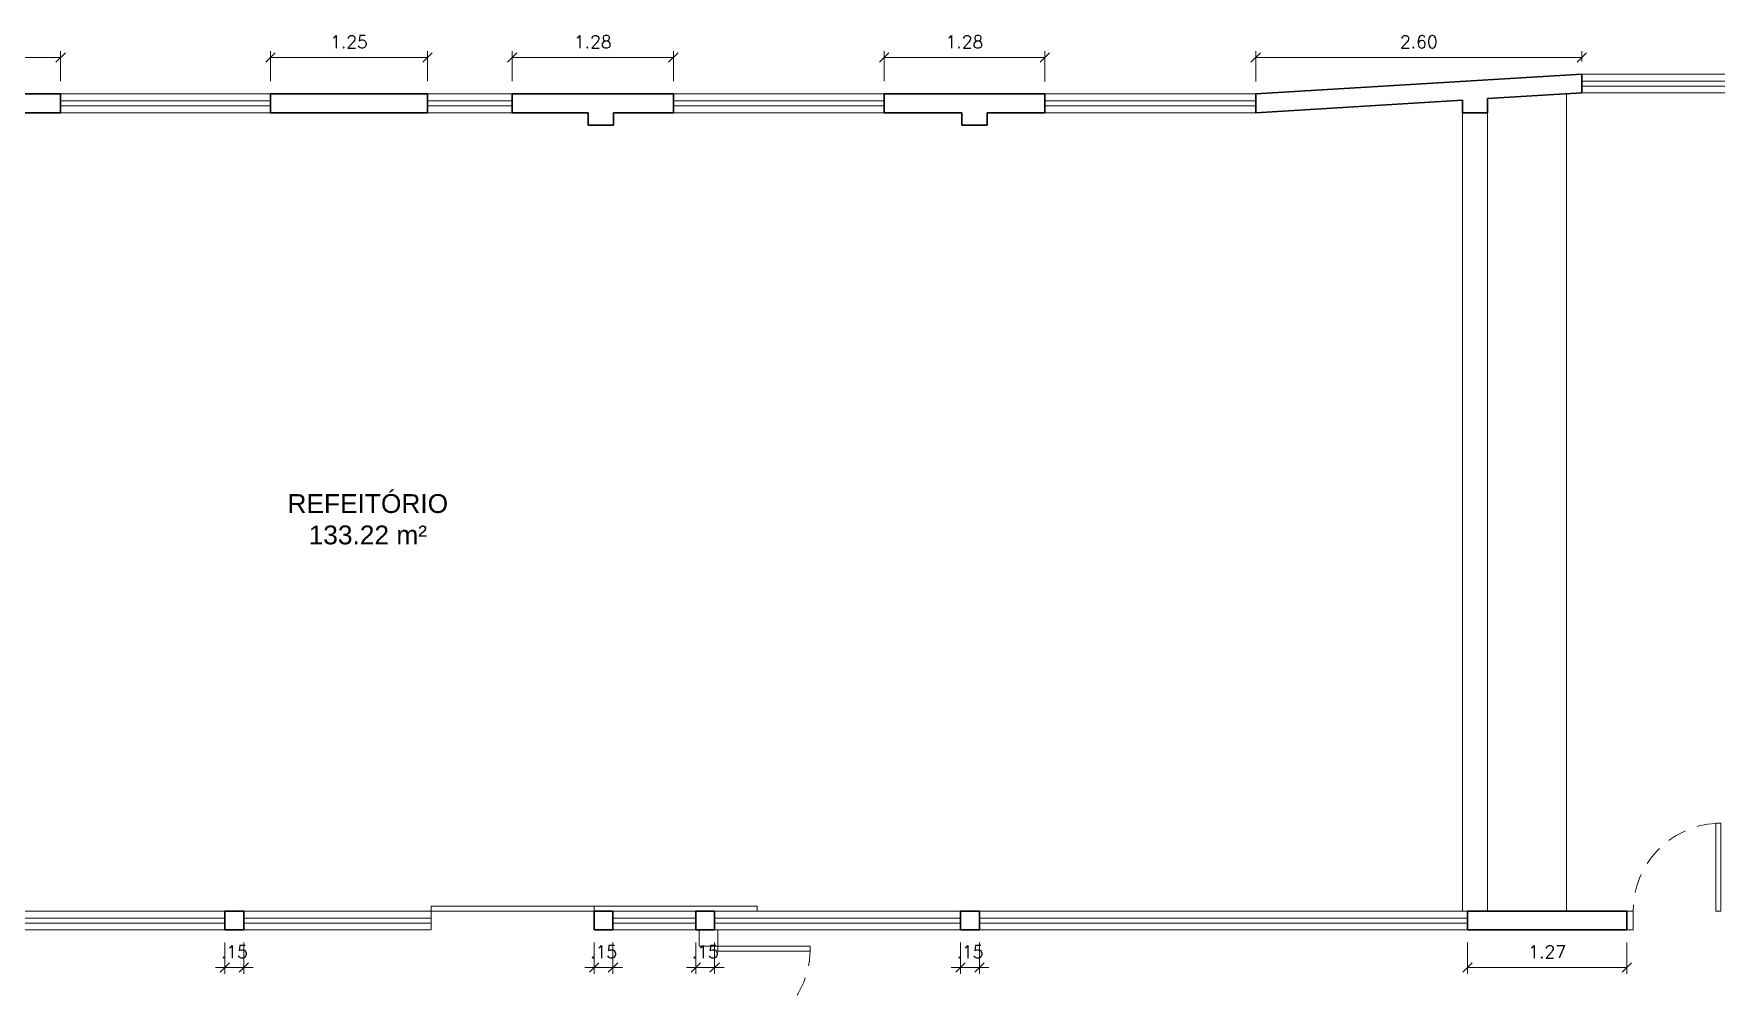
# Model space of a CAD drawing. Header units: centimetres. Extents: x 459.1 to 510, y 305.5 to 323.6.
# Drawn here: x 471.04 to 484.45, y 312.59 to 320.23 of the extents above; entities that cross this region are included whole.
import ezdxf

# ---------------------------------------------------------------- set-up
doc = ezdxf.new("R2010")
doc.units = ezdxf.units.CM
doc.header["$LTSCALE"] = 0.8
doc.linetypes.add('CONTINU', pattern=[0])
doc.linetypes.add('HIDDEN', pattern=[9.525, 6.35, -3.175])
for name, color, linetype, lineweight in [('ARQ-ALVENARIA', 1, 'Continuous', 30), ('ARQ-ALVENARIA FINA', 1, 'Continuous', 20), ('ARQ-COTAS', 30, 'Continuous', 9), ('ARQ-ESQ-TRACEJADA', 2, 'HIDDEN', 9), ('ARQ-ESQUADRIA', 2, 'Continuous', 15), ('ARQ-JANELA', 3, 'CONTINU', 15), ('ARQ-MÓVEIS', 170, 'Continuous', 9), ('ARQ-TEXTO4', 4, 'Continuous', 30)]:
    doc.layers.add(name, color=color, linetype=linetype, lineweight=lineweight)
doc.styles.add('arial', font='arial.ttf')
doc.styles.add('Romans_Anot', font='romans.shx')
doc.dimstyles.new('Escala 1-50', dxfattribs={"dimscale": 0.5, "dimtxt": 0.2, "dimasz": 0.15, "dimexe": 0.1, "dimexo": 0.2, "dimgap": 0.15, "dimtad": 1, "dimzin": 4, "dimdsep": 46, "dimtxsty": 'Romans_Anot', "dimblk": 'OBLIQUE', "dimcen": 0.25, "dimclrd": 256, "dimclre": 256, "dimclrt": 2, "dimadec": 0, "dimazin": 0, "dimtfac": 1, "dimtix": 1, "dimtmove": 2, "dimatfit": 3, "dimfxl": 1, "dimtfillclr": 256, "dimlwd": -1, "dimlwe": -1, "dimarcsym": 0})

# ---------------------------------------------------------------- blocks, each defined once
blk = doc.blocks.new('_Oblique')
at = {"color": 0, "linetype": 'ByBlock', "lineweight": -2}
blk.add_line((-0.5, -0.5), (0.5, 0.5), dxfattribs=at)
blk = doc.blocks.new('*D83')
at = {"layer": 'ARQ-COTAS', "ltscale": 0.03, "transparency": 16777216}
for p, q in [((469.891, 319.852), (469.891, 320.089)), ((469.891, 320.039), (471.253, 320.039)), ((471.253, 319.852), (471.253, 320.089))]:
    blk.add_line(p, q, dxfattribs=at)
at = {"layer": 'Defpoints', "color": 0, "lineweight": 5, "ltscale": 0.03, "transparency": 16777216}
for p in [(471.253, 320.039), (469.891, 319.752), (471.253, 319.752)]:
    blk.add_point(p, dxfattribs=at)
at = {"layer": 'ARQ-COTAS', "ltscale": 0.03, "transparency": 16777216, "xscale": 0.075, "yscale": 0.075, "zscale": 0.075, "rotation": 180}
blk.add_blockref('_Oblique', (469.891, 320.039), dxfattribs=at)
at = {"layer": 'ARQ-COTAS', "ltscale": 0.03, "transparency": 16777216, "xscale": 0.075, "yscale": 0.075, "zscale": 0.075}
blk.add_blockref('_Oblique', (471.253, 320.039), dxfattribs=at)
at = {"layer": 'ARQ-COTAS', "color": 2, "ltscale": 0.03, "transparency": 16777216, "insert": (470.572, 320.164), "char_height": 0.1, "attachment_point": 5, "style": 'Romans_Anot'}
blk.add_mtext('1.36', dxfattribs=at)
blk = doc.blocks.new('*D85')
at = {"layer": 'ARQ-COTAS', "ltscale": 0.03, "transparency": 16777216}
for p, q in [((472.926, 319.852), (472.926, 320.089)), ((472.926, 320.039), (474.177, 320.039)), ((474.177, 319.852), (474.177, 320.089))]:
    blk.add_line(p, q, dxfattribs=at)
at = {"layer": 'Defpoints', "color": 0, "lineweight": 5, "ltscale": 0.03, "transparency": 16777216}
for p in [(474.177, 320.039), (472.926, 319.752), (474.177, 319.752)]:
    blk.add_point(p, dxfattribs=at)
at = {"layer": 'ARQ-COTAS', "ltscale": 0.03, "transparency": 16777216, "xscale": 0.075, "yscale": 0.075, "zscale": 0.075, "rotation": 180}
blk.add_blockref('_Oblique', (472.926, 320.039), dxfattribs=at)
at = {"layer": 'ARQ-COTAS', "ltscale": 0.03, "transparency": 16777216, "xscale": 0.075, "yscale": 0.075, "zscale": 0.075}
blk.add_blockref('_Oblique', (474.177, 320.039), dxfattribs=at)
at = {"layer": 'ARQ-COTAS', "color": 2, "ltscale": 0.03, "transparency": 16777216, "insert": (473.551, 320.164), "char_height": 0.1, "attachment_point": 5, "style": 'Romans_Anot'}
blk.add_mtext('1.25', dxfattribs=at)
blk = doc.blocks.new('*D87')
at = {"layer": 'ARQ-COTAS', "ltscale": 0.03, "transparency": 16777216}
for p, q in [((474.852, 319.852), (474.852, 320.089)), ((474.852, 320.039), (476.136, 320.039)), ((476.136, 319.852), (476.136, 320.089))]:
    blk.add_line(p, q, dxfattribs=at)
at = {"layer": 'Defpoints', "color": 0, "lineweight": 5, "ltscale": 0.03, "transparency": 16777216}
for p in [(476.136, 320.039), (474.852, 319.752), (476.136, 319.752)]:
    blk.add_point(p, dxfattribs=at)
at = {"layer": 'ARQ-COTAS', "ltscale": 0.03, "transparency": 16777216, "xscale": 0.075, "yscale": 0.075, "zscale": 0.075, "rotation": 180}
blk.add_blockref('_Oblique', (474.852, 320.039), dxfattribs=at)
at = {"layer": 'ARQ-COTAS', "ltscale": 0.03, "transparency": 16777216, "xscale": 0.075, "yscale": 0.075, "zscale": 0.075}
blk.add_blockref('_Oblique', (476.136, 320.039), dxfattribs=at)
at = {"layer": 'ARQ-COTAS', "color": 2, "ltscale": 0.03, "transparency": 16777216, "insert": (475.494, 320.164), "char_height": 0.1, "attachment_point": 5, "style": 'Romans_Anot'}
blk.add_mtext('1.28', dxfattribs=at)
blk = doc.blocks.new('*D89')
at = {"layer": 'ARQ-COTAS', "ltscale": 0.03, "transparency": 16777216}
for p, q in [((477.816, 319.852), (477.816, 320.089)), ((477.816, 320.039), (479.097, 320.039)), ((479.097, 319.849), (479.097, 320.089))]:
    blk.add_line(p, q, dxfattribs=at)
at = {"layer": 'Defpoints', "color": 0, "lineweight": 5, "ltscale": 0.03, "transparency": 16777216}
for p in [(479.097, 320.039), (477.816, 319.752), (479.097, 319.749)]:
    blk.add_point(p, dxfattribs=at)
at = {"layer": 'ARQ-COTAS', "ltscale": 0.03, "transparency": 16777216, "xscale": 0.075, "yscale": 0.075, "zscale": 0.075, "rotation": 180}
blk.add_blockref('_Oblique', (477.816, 320.039), dxfattribs=at)
at = {"layer": 'ARQ-COTAS', "ltscale": 0.03, "transparency": 16777216, "xscale": 0.075, "yscale": 0.075, "zscale": 0.075}
blk.add_blockref('_Oblique', (479.097, 320.039), dxfattribs=at)
at = {"layer": 'ARQ-COTAS', "color": 2, "ltscale": 0.03, "transparency": 16777216, "insert": (478.456, 320.164), "char_height": 0.1, "attachment_point": 5, "style": 'Romans_Anot'}
blk.add_mtext('1.28', dxfattribs=at)
blk = doc.blocks.new('*D91')
at = {"layer": 'ARQ-COTAS', "ltscale": 0.03, "transparency": 16777216}
for p, q in [((480.777, 319.849), (480.777, 320.089)), ((480.777, 320.039), (483.377, 320.039)), ((483.377, 320.007), (483.377, 320.089))]:
    blk.add_line(p, q, dxfattribs=at)
at = {"layer": 'Defpoints', "color": 0, "lineweight": 5, "ltscale": 0.03, "transparency": 16777216}
for p in [(483.377, 320.039), (483.377, 319.907), (480.777, 319.749)]:
    blk.add_point(p, dxfattribs=at)
at = {"layer": 'ARQ-COTAS', "ltscale": 0.03, "transparency": 16777216, "xscale": 0.075, "yscale": 0.075, "zscale": 0.075, "rotation": 180}
blk.add_blockref('_Oblique', (480.777, 320.039), dxfattribs=at)
at = {"layer": 'ARQ-COTAS', "ltscale": 0.03, "transparency": 16777216, "xscale": 0.075, "yscale": 0.075, "zscale": 0.075}
blk.add_blockref('_Oblique', (483.377, 320.039), dxfattribs=at)
at = {"layer": 'ARQ-COTAS', "color": 2, "ltscale": 0.03, "transparency": 16777216, "insert": (482.077, 320.164), "char_height": 0.1, "attachment_point": 5, "style": 'Romans_Anot'}
blk.add_mtext('2.60', dxfattribs=at)
blk = doc.blocks.new('*D146')
at = {"layer": 'ARQ-COTAS', "ltscale": 0.03, "transparency": 16777216}
for p, q in [((472.562, 312.987), (472.562, 312.738)), ((472.712, 312.987), (472.712, 312.738)), ((472.562, 312.788), (472.487, 312.788)), ((472.562, 312.788), (472.712, 312.788)), ((472.712, 312.788), (472.787, 312.788))]:
    blk.add_line(p, q, dxfattribs=at)
at = {"layer": 'Defpoints', "color": 0, "lineweight": 5, "ltscale": 0.03, "transparency": 16777216}
for p in [(472.562, 313.087), (472.712, 313.087), (472.712, 312.788)]:
    blk.add_point(p, dxfattribs=at)
at = {"layer": 'ARQ-COTAS', "ltscale": 0.03, "transparency": 16777216, "xscale": 0.075, "yscale": 0.075, "zscale": 0.075}
blk.add_blockref('_Oblique', (472.562, 312.788), dxfattribs=at)
at = {"layer": 'ARQ-COTAS', "ltscale": 0.03, "transparency": 16777216, "xscale": 0.075, "yscale": 0.075, "zscale": 0.075, "rotation": 180}
blk.add_blockref('_Oblique', (472.712, 312.788), dxfattribs=at)
at = {"layer": 'ARQ-COTAS', "color": 2, "ltscale": 0.03, "transparency": 16777216, "insert": (472.637, 312.913), "char_height": 0.1, "attachment_point": 5, "style": 'Romans_Anot'}
blk.add_mtext('.15', dxfattribs=at)
blk = doc.blocks.new('*D149')
at = {"layer": 'ARQ-COTAS', "ltscale": 0.03, "transparency": 16777216}
for p, q in [((475.505, 312.987), (475.505, 312.738)), ((475.655, 312.987), (475.655, 312.738)), ((475.505, 312.788), (475.43, 312.788)), ((475.505, 312.788), (475.655, 312.788)), ((475.655, 312.788), (475.73, 312.788))]:
    blk.add_line(p, q, dxfattribs=at)
at = {"layer": 'Defpoints', "color": 0, "lineweight": 5, "ltscale": 0.03, "transparency": 16777216}
for p in [(475.505, 313.087), (475.655, 313.087), (475.655, 312.788)]:
    blk.add_point(p, dxfattribs=at)
at = {"layer": 'ARQ-COTAS', "ltscale": 0.03, "transparency": 16777216, "xscale": 0.075, "yscale": 0.075, "zscale": 0.075}
blk.add_blockref('_Oblique', (475.505, 312.788), dxfattribs=at)
at = {"layer": 'ARQ-COTAS', "ltscale": 0.03, "transparency": 16777216, "xscale": 0.075, "yscale": 0.075, "zscale": 0.075, "rotation": 180}
blk.add_blockref('_Oblique', (475.655, 312.788), dxfattribs=at)
at = {"layer": 'ARQ-COTAS', "color": 2, "ltscale": 0.03, "transparency": 16777216, "insert": (475.58, 312.913), "char_height": 0.1, "attachment_point": 5, "style": 'Romans_Anot'}
blk.add_mtext('.15', dxfattribs=at)
blk = doc.blocks.new('*D151')
at = {"layer": 'ARQ-COTAS', "ltscale": 0.03, "transparency": 16777216}
for p, q in [((476.315, 312.987), (476.315, 312.738)), ((476.465, 312.987), (476.465, 312.738)), ((476.315, 312.788), (476.24, 312.788)), ((476.315, 312.788), (476.465, 312.788)), ((476.465, 312.788), (476.54, 312.788))]:
    blk.add_line(p, q, dxfattribs=at)
at = {"layer": 'Defpoints', "color": 0, "lineweight": 5, "ltscale": 0.03, "transparency": 16777216}
for p in [(476.315, 313.087), (476.465, 313.087), (476.465, 312.788)]:
    blk.add_point(p, dxfattribs=at)
at = {"layer": 'ARQ-COTAS', "ltscale": 0.03, "transparency": 16777216, "xscale": 0.075, "yscale": 0.075, "zscale": 0.075}
blk.add_blockref('_Oblique', (476.315, 312.788), dxfattribs=at)
at = {"layer": 'ARQ-COTAS', "ltscale": 0.03, "transparency": 16777216, "xscale": 0.075, "yscale": 0.075, "zscale": 0.075, "rotation": 180}
blk.add_blockref('_Oblique', (476.465, 312.788), dxfattribs=at)
at = {"layer": 'ARQ-COTAS', "color": 2, "ltscale": 0.03, "transparency": 16777216, "insert": (476.39, 312.913), "char_height": 0.1, "attachment_point": 5, "style": 'Romans_Anot'}
blk.add_mtext('.15', dxfattribs=at)
blk = doc.blocks.new('*D153')
at = {"layer": 'ARQ-COTAS', "ltscale": 0.03, "transparency": 16777216}
for p, q in [((478.425, 312.987), (478.425, 312.738)), ((478.575, 312.987), (478.575, 312.738)), ((478.425, 312.788), (478.35, 312.788)), ((478.425, 312.788), (478.575, 312.788)), ((478.575, 312.788), (478.65, 312.788))]:
    blk.add_line(p, q, dxfattribs=at)
at = {"layer": 'Defpoints', "color": 0, "lineweight": 5, "ltscale": 0.03, "transparency": 16777216}
for p in [(478.425, 313.087), (478.575, 313.087), (478.575, 312.788)]:
    blk.add_point(p, dxfattribs=at)
at = {"layer": 'ARQ-COTAS', "ltscale": 0.03, "transparency": 16777216, "xscale": 0.075, "yscale": 0.075, "zscale": 0.075}
blk.add_blockref('_Oblique', (478.425, 312.788), dxfattribs=at)
at = {"layer": 'ARQ-COTAS', "ltscale": 0.03, "transparency": 16777216, "xscale": 0.075, "yscale": 0.075, "zscale": 0.075, "rotation": 180}
blk.add_blockref('_Oblique', (478.575, 312.788), dxfattribs=at)
at = {"layer": 'ARQ-COTAS', "color": 2, "ltscale": 0.03, "transparency": 16777216, "insert": (478.5, 312.913), "char_height": 0.1, "attachment_point": 5, "style": 'Romans_Anot'}
blk.add_mtext('.15', dxfattribs=at)
blk = doc.blocks.new('*D155')
at = {"layer": 'ARQ-COTAS', "ltscale": 0.03, "transparency": 16777216}
for p, q in [((482.465, 312.987), (482.465, 312.738)), ((483.735, 312.987), (483.735, 312.738)), ((482.465, 312.788), (483.735, 312.788))]:
    blk.add_line(p, q, dxfattribs=at)
at = {"layer": 'Defpoints', "color": 0, "lineweight": 5, "ltscale": 0.03, "transparency": 16777216}
for p in [(482.465, 313.087), (483.735, 313.087), (483.735, 312.788)]:
    blk.add_point(p, dxfattribs=at)
at = {"layer": 'ARQ-COTAS', "ltscale": 0.03, "transparency": 16777216, "xscale": 0.075, "yscale": 0.075, "zscale": 0.075, "rotation": 180}
blk.add_blockref('_Oblique', (482.465, 312.788), dxfattribs=at)
at = {"layer": 'ARQ-COTAS', "ltscale": 0.03, "transparency": 16777216, "xscale": 0.075, "yscale": 0.075, "zscale": 0.075}
blk.add_blockref('_Oblique', (483.735, 312.788), dxfattribs=at)
at = {"layer": 'ARQ-COTAS', "color": 2, "ltscale": 0.03, "transparency": 16777216, "insert": (483.1, 312.913), "char_height": 0.1, "attachment_point": 5, "style": 'Romans_Anot'}
blk.add_mtext('1.27', dxfattribs=at)

msp = doc.modelspace()

# ---------------------------------------------------------------- linework, layer by layer
at = {"layer": 'ARQ-ALVENARIA'}
for p, q in [((480.777, 319.749), (483.377, 319.907)), ((483.377, 319.907), (483.377, 319.757)), ((469.891, 319.749), (471.253, 319.749)), ((471.253, 319.599), (471.253, 319.749)), ((472.926, 319.749), (472.926, 319.599)), ((474.177, 319.749), (472.926, 319.749)), ((474.177, 319.599), (474.177, 319.749)), ((474.852, 319.749), (474.852, 319.599)), ((474.852, 319.749), (476.136, 319.749)), ((476.136, 319.599), (476.136, 319.749)), ((477.816, 319.749), (477.816, 319.599)), ((477.816, 319.749), (479.097, 319.749)), ((479.097, 319.749), (479.097, 319.599)), ((480.777, 319.599), (480.777, 319.749)), ((480.777, 319.599), (482.425, 319.699)), ((482.425, 319.699), (482.425, 319.599)), ((482.625, 319.712), (483.377, 319.757)), ((482.625, 319.712), (482.625, 319.599)), ((470.708, 319.599), (471.253, 319.599)), ((472.926, 319.599), (474.177, 319.599)), ((474.852, 319.599), (475.458, 319.599)), ((475.458, 319.599), (475.458, 319.499)), ((475.658, 319.499), (475.658, 319.599)), ((475.658, 319.599), (476.136, 319.599)), ((477.816, 319.599), (478.436, 319.599)), ((478.436, 319.599), (478.436, 319.499)), ((478.636, 319.599), (479.097, 319.599)), ((478.636, 319.499), (478.636, 319.599)), ((482.425, 319.599), (482.625, 319.599)), ((475.458, 319.499), (475.658, 319.499)), ((478.436, 319.499), (478.636, 319.499)), ((472.562, 313.237), (472.712, 313.237)), ((472.562, 313.087), (472.562, 313.237)), ((472.712, 313.237), (472.712, 313.087)), ((475.505, 313.237), (475.655, 313.237)), ((475.505, 313.087), (475.505, 313.237)), ((475.655, 313.237), (475.655, 313.087)), ((476.315, 313.237), (476.465, 313.237)), ((476.315, 313.087), (476.315, 313.237)), ((476.465, 313.237), (476.465, 313.087)), ((478.425, 313.237), (478.575, 313.237)), ((478.425, 313.087), (478.425, 313.237)), ((478.575, 313.237), (478.575, 313.087)), ((482.465, 313.237), (483.735, 313.237)), ((482.465, 313.087), (482.465, 313.237)), ((483.735, 313.237), (483.735, 313.087)), ((472.712, 313.087), (472.562, 313.087)), ((475.655, 313.087), (475.505, 313.087)), ((476.465, 313.087), (476.315, 313.087)), ((478.575, 313.087), (478.425, 313.087)), ((483.735, 313.087), (482.465, 313.087)), ((482.465, 313.087), (483.735, 313.087))]:
    msp.add_line(p, q, dxfattribs=at)
at = {"layer": 'ARQ-ALVENARIA FINA'}
for p, q in [((483.377, 319.907), (484.574, 319.907)), ((471.253, 319.749), (472.926, 319.749)), ((474.177, 319.749), (474.852, 319.749)), ((476.136, 319.749), (477.816, 319.749)), ((479.097, 319.749), (480.777, 319.749)), ((483.377, 319.757), (484.574, 319.757)), ((471.253, 319.599), (472.926, 319.599)), ((474.177, 319.599), (474.852, 319.599)), ((476.136, 319.599), (477.816, 319.599)), ((480.777, 319.599), (479.097, 319.599)), ((469.792, 313.237), (472.562, 313.237)), ((472.712, 313.237), (474.205, 313.237)), ((474.205, 313.087), (474.205, 313.237)), ((475.655, 313.237), (476.315, 313.237)), ((476.465, 313.237), (478.425, 313.237)), ((478.575, 313.237), (482.465, 313.237)), ((469.792, 313.087), (472.562, 313.087)), ((472.712, 313.087), (474.205, 313.087)), ((475.655, 313.087), (476.315, 313.087)), ((476.465, 313.087), (478.425, 313.087)), ((478.575, 313.087), (482.465, 313.087))]:
    msp.add_line(p, q, dxfattribs=at)
at = {"layer": 'ARQ-ESQ-TRACEJADA', "ltscale": 0.03}
for centre, radius, start, end in [((484.486, 313.237), 0.701, 93.3694, 180), ((476.508, 312.937), 0.718, 268.6376, 1.5957)]:
    msp.add_arc(centre, radius, start, end, dxfattribs=at)
at = {"layer": 'ARQ-ESQUADRIA'}
for p, q in [((474.205, 313.277), (475.505, 313.277)), ((474.205, 313.237), (474.205, 313.277)), ((475.505, 313.237), (475.505, 313.277)), ((475.505, 313.277), (476.805, 313.277)), ((476.805, 313.277), (476.805, 313.237)), ((474.205, 313.237), (475.505, 313.237)), ((476.341, 312.957), (476.341, 313.087)), ((476.491, 313.087), (476.491, 312.957)), ((476.491, 312.957), (476.341, 312.957)), ((476.491, 312.957), (476.491, 312.917)), ((477.226, 312.957), (476.491, 312.957)), ((476.491, 312.917), (477.226, 312.917)), ((477.226, 312.917), (477.226, 312.957))]:
    msp.add_line(p, q, dxfattribs=at)
at = {"layer": 'ARQ-ESQUADRIA', "ltscale": 0.03}
for p, q in [((483.785, 313.237), (483.735, 313.237)), ((483.785, 313.087), (483.785, 313.237)), ((483.735, 313.087), (483.785, 313.087))]:
    msp.add_line(p, q, dxfattribs=at)
msp.add_lwpolyline([(484.485, 313.237), (484.445, 313.237), (484.445, 313.937), (484.485, 313.937)], close=True, dxfattribs=at)
at = {"layer": 'ARQ-JANELA'}
for p, q in [((483.377, 319.852), (484.574, 319.852)), ((483.377, 319.812), (484.574, 319.812)), ((471.253, 319.694), (472.926, 319.694)), ((471.253, 319.654), (472.926, 319.654)), ((474.177, 319.694), (474.852, 319.694)), ((474.177, 319.654), (474.852, 319.654)), ((476.136, 319.694), (477.816, 319.694)), ((476.136, 319.654), (477.816, 319.654)), ((479.097, 319.694), (480.777, 319.694)), ((479.097, 319.654), (480.777, 319.654)), ((469.792, 313.182), (472.562, 313.182)), ((469.792, 313.142), (472.562, 313.142)), ((472.712, 313.182), (474.205, 313.182)), ((472.712, 313.142), (474.205, 313.142)), ((475.655, 313.182), (476.315, 313.182)), ((475.655, 313.142), (476.315, 313.142)), ((476.465, 313.182), (478.425, 313.182)), ((476.465, 313.142), (478.425, 313.142)), ((478.575, 313.182), (482.465, 313.182)), ((478.575, 313.142), (482.465, 313.142))]:
    msp.add_line(p, q, dxfattribs=at)
at = {"layer": 'ARQ-MÓVEIS'}
for p, q in [((483.255, 313.237), (483.255, 319.75)), ((482.425, 313.237), (482.425, 319.599)), ((482.625, 313.237), (482.625, 319.599))]:
    msp.add_line(p, q, dxfattribs=at)

# ---------------------------------------------------------------- texts
at = {"layer": 'ARQ-TEXTO4', "ltscale": 0.03, "insert": (470.401, 316.56), "char_height": 0.15, "attachment_point": 1, "style": 'arial'}
msp.add_mtext_dynamic_manual_height_columns('\\pi2.65983,t3.70983;REFEITÓRIO\\P\\pi2.8286,t3.8786;133.22 m²', width=6.57439, gutter_width=100.802, heights=[0], dxfattribs=at)

# ---------------------------------------------------------------- dimensions: what is measured, and where the dimension line sits
at = {"layer": 'ARQ-COTAS', "ltscale": 0.03}
for base, p1, p2, picture, middle in [((471.253, 320.039), (469.891, 319.752), (471.253, 319.752), '*D83', (470.572, 320.164)), ((474.177, 320.039), (472.926, 319.752), (474.177, 319.752), '*D85', (473.551, 320.164)), ((476.136, 320.039), (474.852, 319.752), (476.136, 319.752), '*D87', (475.494, 320.164)), ((479.097, 320.039), (477.816, 319.752), (479.097, 319.749), '*D89', (478.456, 320.164)), ((483.377, 320.039), (480.777, 319.749), (483.377, 319.907), '*D91', (482.077, 320.164)), ((472.712, 312.788), (472.562, 313.087), (472.712, 313.087), '*D146', (472.637, 312.913)), ((475.655, 312.788), (475.505, 313.087), (475.655, 313.087), '*D149', (475.58, 312.913)), ((476.465, 312.788), (476.315, 313.087), (476.465, 313.087), '*D151', (476.39, 312.913)), ((478.575, 312.788), (478.425, 313.087), (478.575, 313.087), '*D153', (478.5, 312.913)), ((483.735, 312.788), (482.465, 313.087), (483.735, 313.087), '*D155', (483.1, 312.913))]:
    dim = msp.add_linear_dim(base=base, p1=p1, p2=p2, dimstyle='Escala 1-50', dxfattribs=at)
    dim.commit()
    dim.dimension.update_dxf_attribs({"geometry": picture, "text_midpoint": middle})

doc.saveas('drawing.dxf')
